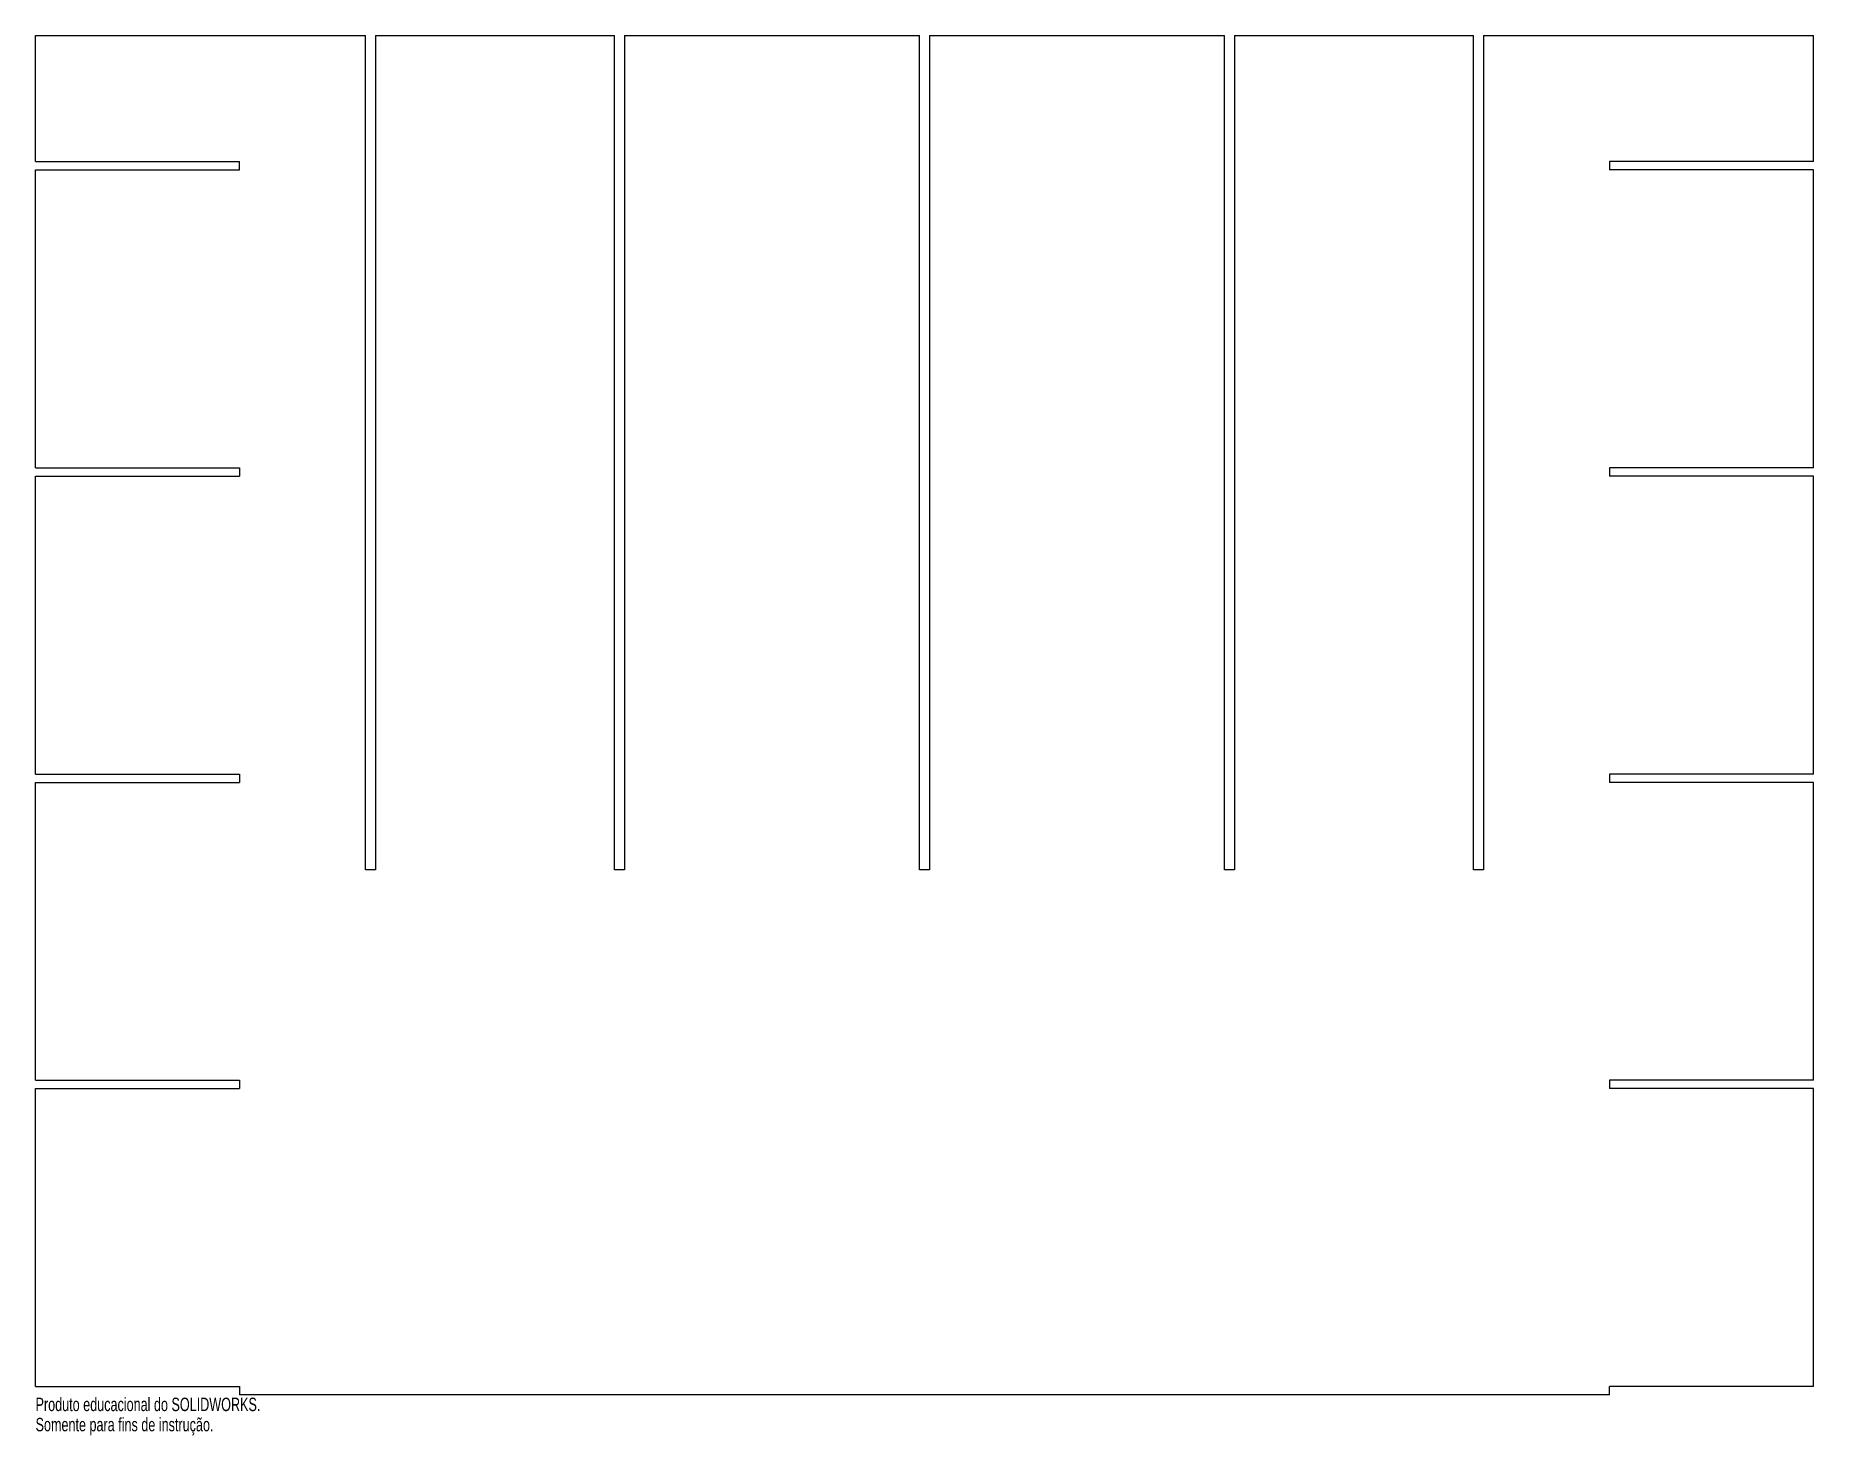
# Model space of a CAD drawing. Header units: millimetres. Extents: x -319 to 319, y -15 to 488.
import ezdxf

# ---------------------------------------------------------------- set-up
doc = ezdxf.new("R2010")
doc.units = ezdxf.units.MM
doc.styles.add('SLDTEXTSTYLE0', font='TXT', dxfattribs={"width": 0.7})

msp = doc.modelspace()

# ---------------------------------------------------------------- linework, layer by layer
at = {"color": 7, "linetype": 'Continuous', "lineweight": 25}
for p, q in [((-319.17, 488.26), (-200.72, 488.26)), ((-319.17, 443), (-319.17, 488.26)), ((-200.72, 188.61), (-200.72, 488.26)), ((-197.12, 488.26), (-111.3, 488.26)), ((-197.12, 488.26), (-197.12, 188.61)), ((-111.3, 188.61), (-111.3, 488.26)), ((-107.7, 488.26), (-1.8, 488.26)), ((-107.7, 488.26), (-107.7, 188.61)), ((-1.8, 188.61), (-1.8, 488.26)), ((1.8, 488.26), (107.7, 488.26)), ((1.8, 488.26), (1.8, 188.61)), ((107.7, 188.61), (107.7, 488.26)), ((111.3, 488.26), (197.12, 488.26)), ((111.3, 488.26), (111.3, 188.61)), ((197.12, 188.61), (197.12, 488.26)), ((200.72, 488.26), (319.17, 488.26)), ((200.72, 488.26), (200.72, 188.61)), ((319.17, 443), (319.17, 488.26)), ((-319.17, 443), (-245.98, 443)), ((-245.98, 440), (-245.98, 443)), ((245.98, 443), (245.98, 440)), ((319.17, 443), (245.98, 443)), ((-319.17, 440), (-245.98, 440)), ((-319.17, 333), (-319.17, 440)), ((319.17, 440), (245.98, 440)), ((319.17, 333), (319.17, 440)), ((-319.17, 333), (-245.98, 333)), ((-245.98, 333), (-245.98, 330)), ((245.98, 333), (245.98, 330)), ((319.17, 333), (245.98, 333)), ((-319.17, 330), (-245.98, 330)), ((-319.17, 223), (-319.17, 330)), ((319.17, 330), (245.98, 330)), ((319.17, 223), (319.17, 330)), ((-319.17, 223), (-245.98, 223)), ((-319.17, 220), (-245.98, 220)), ((-319.17, 113), (-319.17, 220)), ((-245.98, 223), (-245.98, 220)), ((245.98, 223), (245.98, 220)), ((319.17, 223), (245.98, 223)), ((319.17, 220), (245.98, 220)), ((319.17, 113), (319.17, 220)), ((-197.12, 188.61), (-200.72, 188.61)), ((-107.7, 188.61), (-111.3, 188.61)), ((1.8, 188.61), (-1.8, 188.61)), ((111.3, 188.61), (107.7, 188.61)), ((200.72, 188.61), (197.12, 188.61)), ((-319.17, 113), (-245.98, 113)), ((-319.17, 110), (-245.98, 110)), ((-319.17, 3), (-319.17, 110)), ((-245.98, 113), (-245.98, 110)), ((245.98, 113), (245.98, 110)), ((319.17, 113), (245.98, 113)), ((319.17, 110), (245.98, 110)), ((319.17, 3), (319.17, 110)), ((-319.17, 3), (-245.98, 3)), ((-245.98, 3), (-245.98, 0)), ((245.98, 0), (-245.98, 0)), ((245.98, 0), (245.98, 3)), ((319.17, 3), (245.98, 3))]:
    msp.add_line(p, q, dxfattribs=at)

# ---------------------------------------------------------------- texts
at = {"color": 7, "linetype": 'Continuous', "char_height": 4.8336, "attachment_point": 1, "style": 'SLDTEXTSTYLE0'}
for s, insert in [('Produto educacional do SOLIDWORKS.', (-319.17, -1.02)), ('Somente para fins de instrução.', (-319.17, -8.27))]:
    msp.add_mtext(s, dxfattribs=dict(at, insert=insert))

doc.saveas('drawing.dxf')
